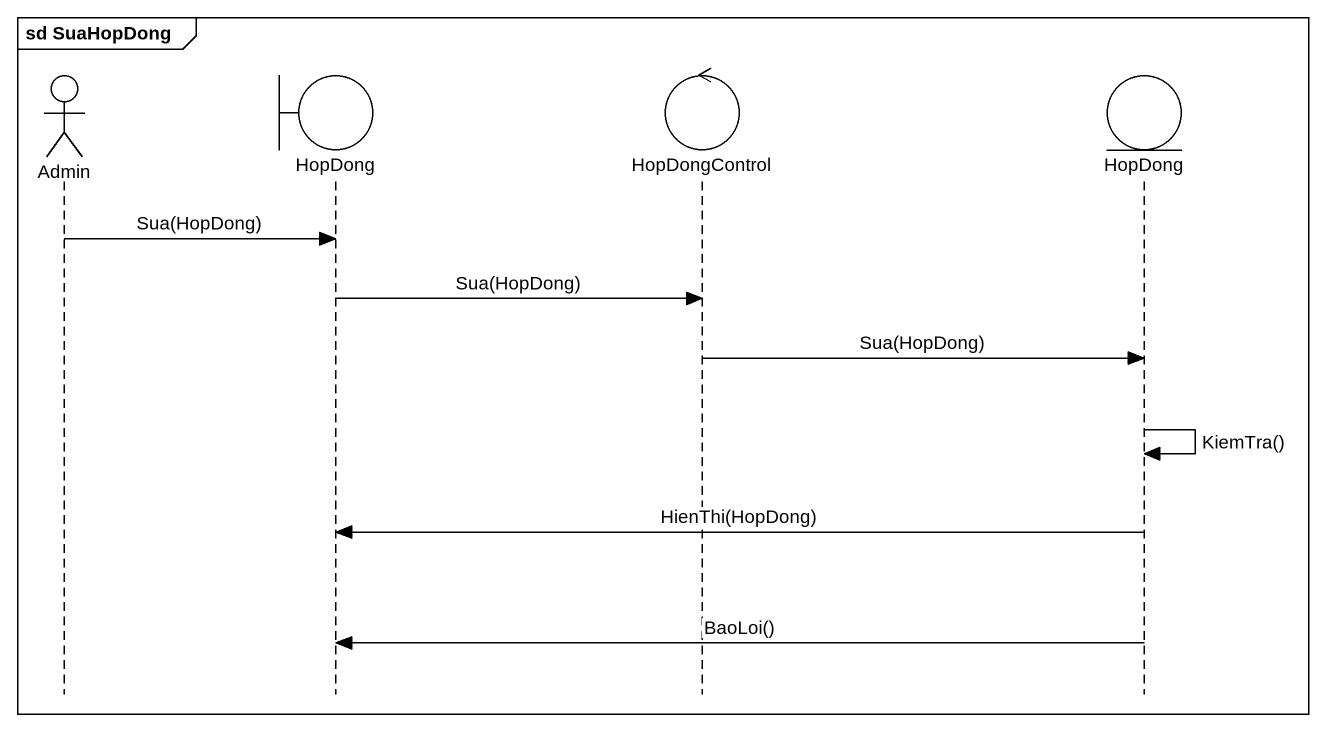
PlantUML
@startuml
mainframe sd SuaHopDong
hide footbox
actor Admin
boundary HopDong
control HopDongControl
entity "HopDong" as HopDong_2

Admin -> HopDong : Sua(HopDong)
HopDong -> HopDongControl : Sua(HopDong)
HopDongControl -> HopDong_2 : Sua(HopDong)
HopDong_2 -> HopDong_2 : KiemTra()
HopDong_2 -> HopDong : HienThi(HopDong)
HopDong_2 -> HopDong : BaoLoi()
@enduml
